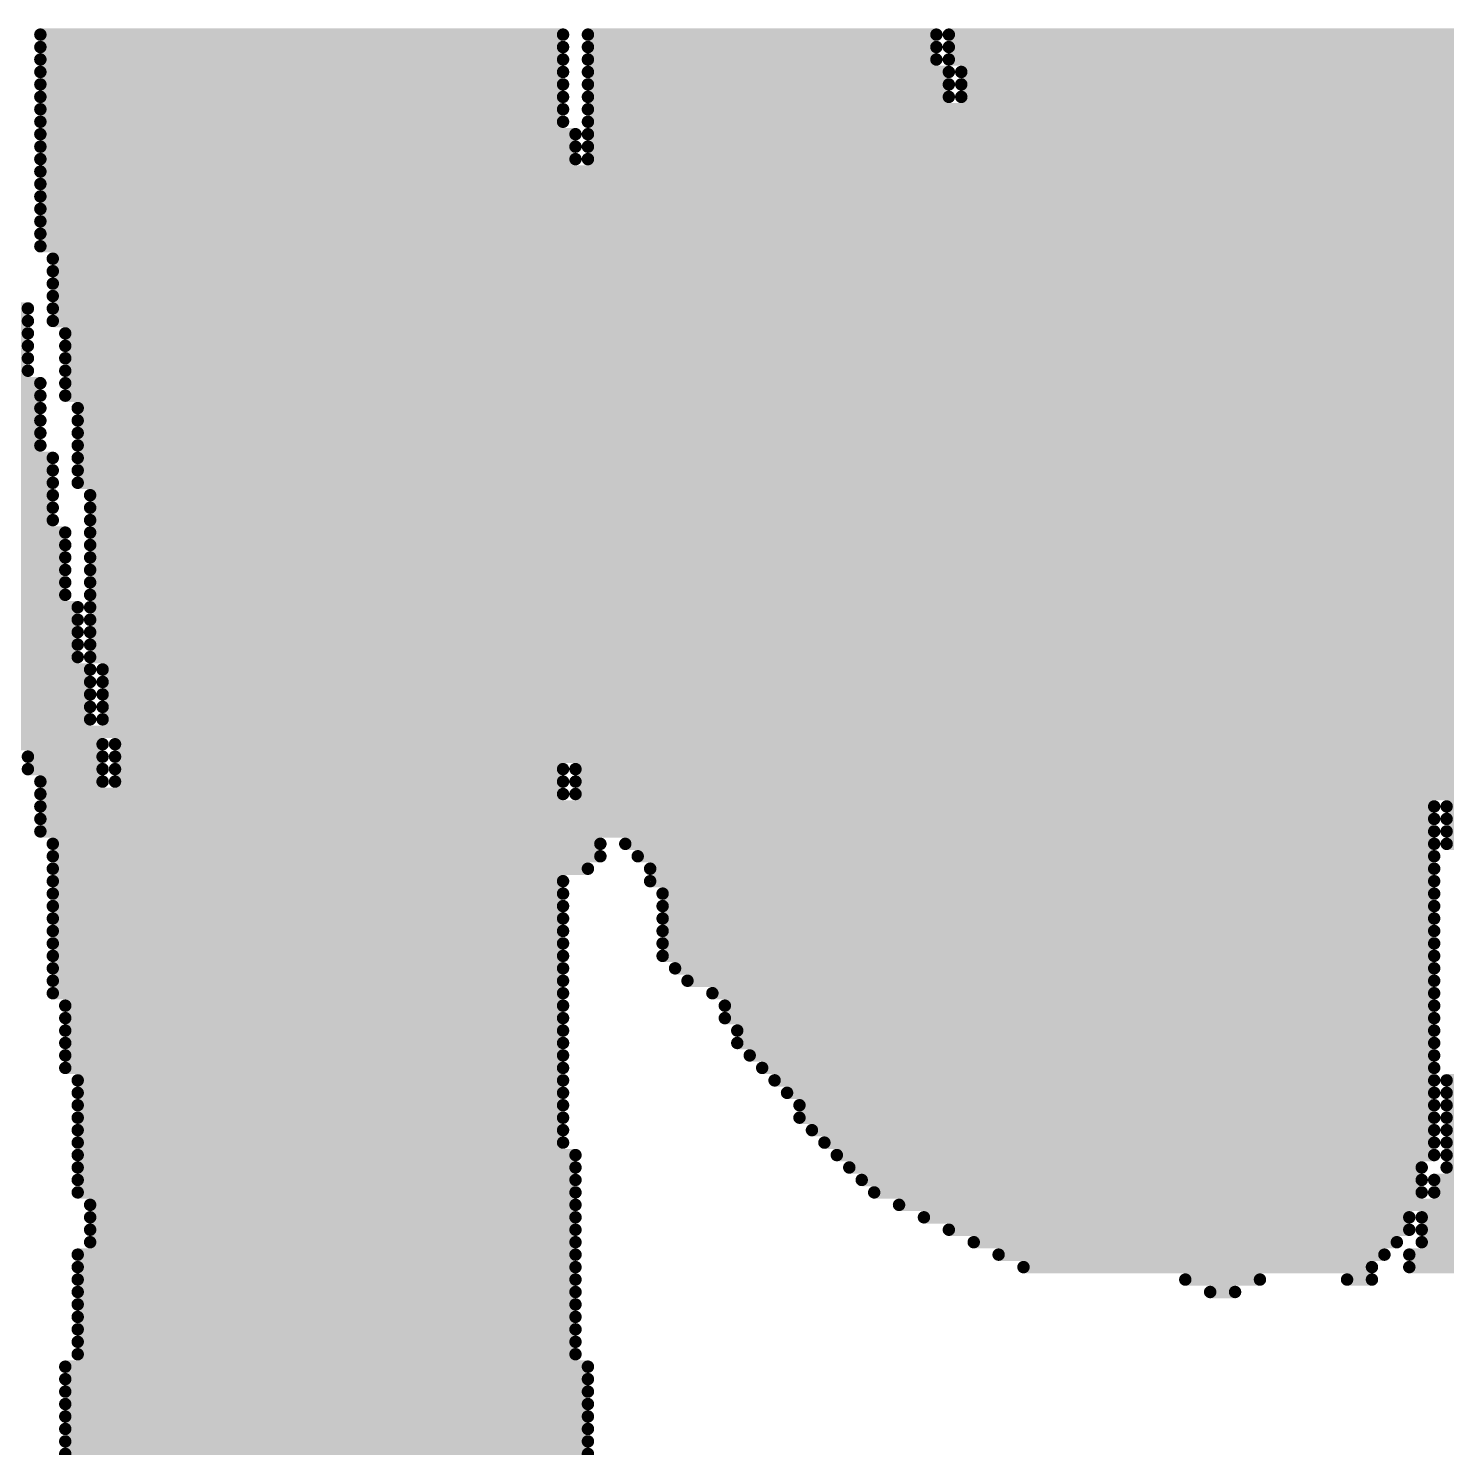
# Model space of a CAD drawing. Header units: millimetres. Extents: x -6 to 151, y -20 to 98.
# Drawn here: x 33.412 to 36.886, y 27.087 to 30.561 of the extents above; entities that cross this region are included whole.
import ezdxf

# ---------------------------------------------------------------- set-up
doc = ezdxf.new("R2010")
doc.units = ezdxf.units.MM
doc.layers.add('BottomOverlay', color=54, linetype='Continuous')

msp = doc.modelspace()

# ---------------------------------------------------------------- linework, layer by layer
at = {"layer": 'BottomOverlay', "const_width": 0.0305}
for points in [[(33.4416, 30.546), (34.7218, 30.546)], [(34.7828, 30.546), (35.6362, 30.546)], [(35.6667, 30.546), (40.7264, 30.546)], [(33.4416, 30.5156), (34.7218, 30.5156)], [(34.7828, 30.5156), (35.6362, 30.5156)], [(35.6667, 30.5156), (40.6959, 30.5156)], [(33.4416, 30.4851), (34.7218, 30.4851)], [(34.7828, 30.4851), (35.6362, 30.4851)], [(35.6667, 30.4851), (40.6654, 30.4851)], [(33.4416, 30.4546), (34.7218, 30.4546)], [(33.4416, 30.4241), (34.7218, 30.4241)], [(34.7828, 30.4546), (35.6667, 30.4546)], [(34.7828, 30.4241), (35.6667, 30.4241)], [(35.6972, 30.4546), (40.6349, 30.4546)], [(35.6972, 30.4241), (40.6349, 30.4241)], [(33.4416, 30.3936), (34.7218, 30.3936)], [(34.7828, 30.3936), (35.6667, 30.3936)], [(35.6972, 30.3936), (40.6044, 30.3936)], [(33.4416, 30.3632), (34.7218, 30.3632)], [(34.7828, 30.3632), (40.574, 30.3632)], [(33.4416, 30.3327), (34.7218, 30.3327)], [(34.7828, 30.3327), (40.5435, 30.3327)], [(33.4416, 30.3022), (34.7523, 30.3022)], [(34.7828, 30.3022), (40.5435, 30.3022)], [(33.4416, 30.2717), (34.7523, 30.2717)], [(34.7828, 30.2717), (37.8612, 30.2717)], [(33.4416, 30.2412), (34.7523, 30.2412)], [(34.7828, 30.2412), (37.8003, 30.2412)], [(33.4416, 30.2108), (37.7698, 30.2108)], [(33.4416, 30.1803), (37.7698, 30.1803)], [(33.4416, 30.1498), (37.7698, 30.1498)], [(33.4416, 30.1193), (37.7698, 30.1193)], [(33.4416, 30.0888), (37.8003, 30.0888)], [(33.4416, 30.0584), (37.8003, 30.0584)], [(33.4416, 30.0279), (37.8308, 30.0279)], [(33.4721, 29.9974), (37.8612, 29.9974)], [(33.4721, 29.9669), (40.2082, 29.9669)], [(33.4721, 29.9364), (40.2387, 29.9364)], [(33.4721, 29.906), (40.2387, 29.906)], [(30.0584, 29.8755), (33.4112, 29.8755)], [(33.4721, 29.8755), (40.2692, 29.8755)], [(30.0584, 29.845), (33.4112, 29.845)], [(33.4721, 29.845), (40.2692, 29.845)], [(30.0279, 29.8145), (33.4112, 29.8145)], [(33.5026, 29.8145), (40.2996, 29.8145)], [(30.0279, 29.784), (33.4112, 29.784)], [(33.5026, 29.784), (40.3301, 29.784)], [(29.9974, 29.7536), (33.4112, 29.7536)], [(33.5026, 29.7536), (40.3301, 29.7536)], [(29.9669, 29.7231), (33.4112, 29.7231)], [(33.5026, 29.7231), (40.3606, 29.7231)], [(29.9669, 29.6926), (33.4416, 29.6926)], [(30.8813, 29.6621), (33.4416, 29.6621)], [(33.5026, 29.6926), (40.3606, 29.6926)], [(33.5026, 29.6621), (40.3911, 29.6621)], [(30.9423, 29.6316), (33.4416, 29.6316)], [(33.5331, 29.6316), (40.4216, 29.6316)], [(30.9728, 29.6012), (33.4416, 29.6012)], [(33.5331, 29.6012), (40.4216, 29.6012)], [(31.0642, 29.5707), (33.4416, 29.5707)], [(33.5331, 29.5707), (40.452, 29.5707)], [(31.1252, 29.5402), (33.4416, 29.5402)], [(33.5331, 29.5402), (40.4825, 29.5402)], [(31.2471, 29.5097), (33.4721, 29.5097)], [(33.5331, 29.5097), (40.4825, 29.5097)], [(31.308, 29.4792), (33.4721, 29.4792)], [(33.5331, 29.4792), (40.513, 29.4792)], [(31.3995, 29.4488), (33.4721, 29.4488)], [(31.4909, 29.4183), (33.4721, 29.4183)], [(33.5331, 29.4488), (40.513, 29.4488)], [(33.5636, 29.4183), (40.5435, 29.4183)], [(31.6128, 29.3878), (33.4721, 29.3878)], [(33.5636, 29.3878), (40.574, 29.3878)], [(31.7043, 29.3573), (33.4721, 29.3573)], [(33.5636, 29.3573), (40.6044, 29.3573)], [(31.7957, 29.3268), (33.5026, 29.3268)], [(33.5636, 29.3268), (40.6349, 29.3268)], [(31.9176, 29.2964), (33.5026, 29.2964)], [(33.5636, 29.2964), (40.6654, 29.2964)], [(32.0091, 29.2659), (33.5026, 29.2659)], [(33.5636, 29.2659), (40.6959, 29.2659)], [(32.131, 29.2354), (33.5026, 29.2354)], [(33.5636, 29.2354), (40.7264, 29.2354)], [(32.2529, 29.2049), (33.5026, 29.2049)], [(32.3444, 29.1744), (33.5026, 29.1744)], [(33.5636, 29.2049), (40.7568, 29.2049)], [(33.5636, 29.1744), (40.7568, 29.1744)], [(32.5882, 29.144), (33.5331, 29.144)], [(33.5636, 29.144), (40.7873, 29.144)], [(32.6492, 29.1135), (33.5331, 29.1135)], [(33.5636, 29.1135), (40.8178, 29.1135)], [(32.832, 29.083), (33.5331, 29.083)], [(33.5636, 29.083), (40.8483, 29.083)], [(33.0454, 29.0525), (33.5331, 29.0525)], [(33.5636, 29.0525), (40.8483, 29.0525)], [(33.2892, 29.022), (33.5331, 29.022)], [(33.5636, 29.022), (40.8788, 29.022)], [(33.3502, 28.9916), (33.5636, 28.9916)], [(33.594, 28.9916), (40.9092, 28.9916)], [(33.1673, 28.9306), (33.5636, 28.9306)], [(33.1978, 28.9611), (33.5636, 28.9611)], [(33.594, 28.9611), (40.9092, 28.9611)], [(33.594, 28.9306), (40.9397, 28.9306)], [(33.1673, 28.9001), (33.5636, 28.9001)], [(33.594, 28.9001), (40.6349, 28.9001)], [(33.1368, 28.8696), (33.5636, 28.8696)], [(33.594, 28.8696), (40.6044, 28.8696)], [(33.1064, 28.8392), (40.6044, 28.8392)], [(33.1064, 28.8087), (33.594, 28.8087)], [(33.6245, 28.8087), (39.8424, 28.8087)], [(33.4112, 28.7782), (33.594, 28.7782)], [(33.6245, 28.7782), (39.812, 28.7782)], [(33.4112, 28.7477), (33.594, 28.7477)], [(33.6245, 28.7477), (34.7218, 28.7477)], [(34.7523, 28.7477), (39.1719, 28.7477)], [(33.4416, 28.7172), (33.594, 28.7172)], [(33.4416, 28.6868), (34.7218, 28.6868)], [(33.6245, 28.7172), (34.7218, 28.7172)], [(34.7523, 28.7172), (39.1414, 28.7172)], [(34.7523, 28.6868), (39.1414, 28.6868)], [(33.4416, 28.6563), (36.8554, 28.6563)], [(36.8859, 28.6563), (39.1414, 28.6563)], [(33.4416, 28.6258), (36.8554, 28.6258)], [(36.8859, 28.6258), (39.1719, 28.6258)], [(33.4416, 28.5953), (36.8554, 28.5953)], [(36.8859, 28.5953), (39.2024, 28.5953)], [(33.4721, 28.5648), (34.8132, 28.5648)], [(34.8742, 28.5648), (36.8554, 28.5648)], [(36.8859, 28.5648), (39.2328, 28.5648)], [(33.4721, 28.5344), (34.8132, 28.5344)], [(34.9047, 28.5344), (36.8554, 28.5344)], [(33.4721, 28.5039), (34.7828, 28.5039)], [(34.9352, 28.5039), (36.8554, 28.5039)], [(33.4721, 28.4734), (34.7218, 28.4734)], [(33.4721, 28.4429), (34.7218, 28.4429)], [(34.9352, 28.4734), (36.8554, 28.4734)], [(34.9656, 28.4429), (36.8554, 28.4429)], [(33.4721, 28.4124), (34.7218, 28.4124)], [(34.9656, 28.4124), (36.8554, 28.4124)], [(33.4721, 28.382), (34.7218, 28.382)], [(34.9656, 28.382), (36.8554, 28.382)], [(33.4721, 28.3515), (34.7218, 28.3515)], [(34.9656, 28.3515), (36.8554, 28.3515)], [(33.4721, 28.321), (34.7218, 28.321)], [(34.9656, 28.321), (36.8554, 28.321)], [(33.4721, 28.2905), (34.7218, 28.2905)], [(34.9656, 28.2905), (36.8554, 28.2905)], [(33.4721, 28.26), (34.7218, 28.26)], [(34.9961, 28.26), (36.8554, 28.26)], [(33.4721, 28.2296), (34.7218, 28.2296)], [(35.0266, 28.2296), (36.8554, 28.2296)], [(33.4721, 28.1991), (34.7218, 28.1991)], [(33.5026, 28.1686), (34.7218, 28.1686)], [(35.0876, 28.1991), (36.8554, 28.1991)], [(35.118, 28.1686), (36.8554, 28.1686)], [(33.5026, 28.1381), (34.7218, 28.1381)], [(35.118, 28.1381), (36.8554, 28.1381)], [(33.5026, 28.1076), (34.7218, 28.1076)], [(35.1485, 28.1076), (36.8554, 28.1076)], [(33.5026, 28.0772), (34.7218, 28.0772)], [(35.1485, 28.0772), (36.8554, 28.0772)], [(33.5026, 28.0467), (34.7218, 28.0467)], [(35.179, 28.0467), (36.8554, 28.0467)], [(33.5026, 28.0162), (34.7218, 28.0162)], [(35.2095, 28.0162), (36.8554, 28.0162)], [(33.5331, 27.9857), (34.7218, 27.9857)], [(35.24, 27.9857), (36.8554, 27.9857)], [(36.8859, 27.9857), (37.8308, 27.9857)], [(33.5331, 27.9552), (34.7218, 27.9552)], [(33.5331, 27.9248), (34.7218, 27.9248)], [(35.2704, 27.9552), (36.8554, 27.9552)], [(35.3009, 27.9248), (36.8554, 27.9248)], [(36.8859, 27.9552), (37.8612, 27.9552)], [(36.8859, 27.9248), (37.9222, 27.9248)], [(33.5331, 27.8943), (34.7218, 27.8943)], [(35.3009, 27.8943), (36.8554, 27.8943)], [(36.8859, 27.8943), (37.9832, 27.8943)], [(33.5331, 27.8638), (34.7218, 27.8638)], [(35.3314, 27.8638), (36.8554, 27.8638)], [(36.8859, 27.8638), (38.0441, 27.8638)], [(33.5331, 27.8333), (34.7218, 27.8333)], [(35.3619, 27.8333), (36.8554, 27.8333)], [(36.8859, 27.8333), (39.6596, 27.8333)], [(33.5331, 27.8028), (34.7523, 27.8028)], [(35.3924, 27.8028), (36.8554, 27.8028)], [(36.8859, 27.8028), (39.6596, 27.8028)], [(33.5331, 27.7724), (34.7523, 27.7724)], [(35.4228, 27.7724), (36.8249, 27.7724)], [(36.8859, 27.7724), (39.6291, 27.7724)], [(33.5331, 27.7419), (34.7523, 27.7419)], [(35.4533, 27.7419), (36.8249, 27.7419)], [(36.8554, 27.7419), (41.275, 27.7419)], [(33.5331, 27.7114), (34.7523, 27.7114)], [(33.5636, 27.6809), (34.7523, 27.6809)], [(35.4838, 27.7114), (36.8249, 27.7114)], [(35.5448, 27.6809), (41.214, 27.6809)], [(36.8554, 27.7114), (40.2692, 27.7114)], [(33.5636, 27.6504), (34.7523, 27.6504)], [(35.6057, 27.6504), (36.7944, 27.6504)], [(36.8249, 27.6504), (39.9339, 27.6504)], [(33.5636, 27.62), (34.7523, 27.62)], [(35.6667, 27.62), (36.7944, 27.62)], [(36.8249, 27.62), (39.8729, 27.62)], [(33.5636, 27.5895), (34.7523, 27.5895)], [(35.7276, 27.5895), (36.764, 27.5895)], [(36.8249, 27.5895), (38.3489, 27.5895)], [(33.5331, 27.559), (34.7523, 27.559)], [(35.7886, 27.559), (36.7335, 27.559)], [(36.7944, 27.559), (38.3184, 27.559)], [(33.5331, 27.5285), (34.7523, 27.5285)], [(35.8496, 27.5285), (36.703, 27.5285)], [(36.7944, 27.5285), (38.3184, 27.5285)], [(33.5331, 27.498), (34.7523, 27.498)], [(36.2458, 27.498), (36.4287, 27.498)], [(36.642, 27.498), (36.703, 27.498)], [(33.5331, 27.4676), (34.7523, 27.4676)], [(33.5331, 27.4371), (34.7523, 27.4371)], [(36.3068, 27.4676), (36.3677, 27.4676)], [(33.5331, 27.4066), (34.7523, 27.4066)], [(33.5331, 27.3761), (34.7523, 27.3761)], [(33.5331, 27.3456), (34.7523, 27.3456)], [(33.5331, 27.3152), (34.7523, 27.3152)], [(33.5026, 27.2847), (34.7828, 27.2847)], [(33.5026, 27.2542), (34.7828, 27.2542)], [(33.5026, 27.2237), (34.7828, 27.2237)], [(33.5026, 27.1932), (34.7828, 27.1932)], [(33.5026, 27.1628), (34.7828, 27.1628)], [(33.5026, 27.1323), (34.7828, 27.1323)], [(33.5026, 27.1018), (34.7828, 27.1018)], [(33.5026, 27.0713), (34.7828, 27.0713)]]:
    msp.add_lwpolyline(points, dxfattribs=at)
at = {"layer": 'BottomOverlay', "const_width": 0.0152}
for points in [[(33.434, 30.546, 1), (33.4493, 30.546, 1)], [(34.7142, 30.546, 1), (34.7294, 30.546, 1)], [(34.7751, 30.546, 1), (34.7904, 30.546, 1)], [(35.6286, 30.546, 1), (35.6438, 30.546, 1)], [(35.6591, 30.546, 1), (35.6743, 30.546, 1)], [(33.434, 30.5156, 1), (33.4493, 30.5156, 1)], [(34.7142, 30.5156, 1), (34.7294, 30.5156, 1)], [(34.7751, 30.5156, 1), (34.7904, 30.5156, 1)], [(35.6286, 30.5156, 1), (35.6438, 30.5156, 1)], [(35.6591, 30.5156, 1), (35.6743, 30.5156, 1)], [(33.434, 30.4851, 1), (33.4493, 30.4851, 1)], [(34.7142, 30.4851, 1), (34.7294, 30.4851, 1)], [(34.7751, 30.4851, 1), (34.7904, 30.4851, 1)], [(35.6286, 30.4851, 1), (35.6438, 30.4851, 1)], [(35.6591, 30.4851, 1), (35.6743, 30.4851, 1)], [(33.434, 30.4546, 1), (33.4493, 30.4546, 1)], [(33.434, 30.4241, 1), (33.4493, 30.4241, 1)], [(34.7142, 30.4546, 1), (34.7294, 30.4546, 1)], [(34.7142, 30.4241, 1), (34.7294, 30.4241, 1)], [(34.7751, 30.4546, 1), (34.7904, 30.4546, 1)], [(34.7751, 30.4241, 1), (34.7904, 30.4241, 1)], [(35.6591, 30.4546, 1), (35.6743, 30.4546, 1)], [(35.6591, 30.4241, 1), (35.6743, 30.4241, 1)], [(35.6895, 30.4546, 1), (35.7048, 30.4546, 1)], [(35.6895, 30.4241, 1), (35.7048, 30.4241, 1)], [(33.434, 30.3936, 1), (33.4493, 30.3936, 1)], [(34.7142, 30.3936, 1), (34.7294, 30.3936, 1)], [(34.7751, 30.3936, 1), (34.7904, 30.3936, 1)], [(35.6591, 30.3936, 1), (35.6743, 30.3936, 1)], [(35.6895, 30.3936, 1), (35.7048, 30.3936, 1)], [(33.434, 30.3632, 1), (33.4493, 30.3632, 1)], [(34.7142, 30.3632, 1), (34.7294, 30.3632, 1)], [(34.7751, 30.3632, 1), (34.7904, 30.3632, 1)], [(33.434, 30.3327, 1), (33.4493, 30.3327, 1)], [(34.7142, 30.3327, 1), (34.7294, 30.3327, 1)], [(34.7751, 30.3327, 1), (34.7904, 30.3327, 1)], [(33.434, 30.3022, 1), (33.4493, 30.3022, 1)], [(34.7447, 30.3022, 1), (34.7599, 30.3022, 1)], [(34.7751, 30.3022, 1), (34.7904, 30.3022, 1)], [(33.434, 30.2717, 1), (33.4493, 30.2717, 1)], [(34.7447, 30.2717, 1), (34.7599, 30.2717, 1)], [(34.7751, 30.2717, 1), (34.7904, 30.2717, 1)], [(33.434, 30.2412, 1), (33.4493, 30.2412, 1)], [(34.7447, 30.2412, 1), (34.7599, 30.2412, 1)], [(34.7751, 30.2412, 1), (34.7904, 30.2412, 1)], [(33.434, 30.2108, 1), (33.4493, 30.2108, 1)], [(33.434, 30.1803, 1), (33.4493, 30.1803, 1)], [(33.434, 30.1498, 1), (33.4493, 30.1498, 1)], [(33.434, 30.1193, 1), (33.4493, 30.1193, 1)], [(33.434, 30.0888, 1), (33.4493, 30.0888, 1)], [(33.434, 30.0584, 1), (33.4493, 30.0584, 1)], [(33.434, 30.0279, 1), (33.4493, 30.0279, 1)], [(33.4645, 29.9974, 1), (33.4797, 29.9974, 1)], [(33.4645, 29.9669, 1), (33.4797, 29.9669, 1)], [(33.4645, 29.9364, 1), (33.4797, 29.9364, 1)], [(33.4645, 29.906, 1), (33.4797, 29.906, 1)], [(33.4035, 29.8755, 1), (33.4188, 29.8755, 1)], [(33.4645, 29.8755, 1), (33.4797, 29.8755, 1)], [(33.4035, 29.845, 1), (33.4188, 29.845, 1)], [(33.4645, 29.845, 1), (33.4797, 29.845, 1)], [(33.4035, 29.8145, 1), (33.4188, 29.8145, 1)], [(33.495, 29.8145, 1), (33.5102, 29.8145, 1)], [(33.4035, 29.784, 1), (33.4188, 29.784, 1)], [(33.495, 29.784, 1), (33.5102, 29.784, 1)], [(33.4035, 29.7536, 1), (33.4188, 29.7536, 1)], [(33.495, 29.7536, 1), (33.5102, 29.7536, 1)], [(33.4035, 29.7231, 1), (33.4188, 29.7231, 1)], [(33.495, 29.7231, 1), (33.5102, 29.7231, 1)], [(33.434, 29.6926, 1), (33.4493, 29.6926, 1)], [(33.434, 29.6621, 1), (33.4493, 29.6621, 1)], [(33.495, 29.6926, 1), (33.5102, 29.6926, 1)], [(33.495, 29.6621, 1), (33.5102, 29.6621, 1)], [(33.434, 29.6316, 1), (33.4493, 29.6316, 1)], [(33.5255, 29.6316, 1), (33.5407, 29.6316, 1)], [(33.434, 29.6012, 1), (33.4493, 29.6012, 1)], [(33.5255, 29.6012, 1), (33.5407, 29.6012, 1)], [(33.434, 29.5707, 1), (33.4493, 29.5707, 1)], [(33.5255, 29.5707, 1), (33.5407, 29.5707, 1)], [(33.434, 29.5402, 1), (33.4493, 29.5402, 1)], [(33.5255, 29.5402, 1), (33.5407, 29.5402, 1)], [(33.4645, 29.5097, 1), (33.4797, 29.5097, 1)], [(33.5255, 29.5097, 1), (33.5407, 29.5097, 1)], [(33.4645, 29.4792, 1), (33.4797, 29.4792, 1)], [(33.5255, 29.4792, 1), (33.5407, 29.4792, 1)], [(33.4645, 29.4488, 1), (33.4797, 29.4488, 1)], [(33.4645, 29.4183, 1), (33.4797, 29.4183, 1)], [(33.5255, 29.4488, 1), (33.5407, 29.4488, 1)], [(33.5559, 29.4183, 1), (33.5712, 29.4183, 1)], [(33.4645, 29.3878, 1), (33.4797, 29.3878, 1)], [(33.5559, 29.3878, 1), (33.5712, 29.3878, 1)], [(33.4645, 29.3573, 1), (33.4797, 29.3573, 1)], [(33.5559, 29.3573, 1), (33.5712, 29.3573, 1)], [(33.495, 29.3268, 1), (33.5102, 29.3268, 1)], [(33.5559, 29.3268, 1), (33.5712, 29.3268, 1)], [(33.495, 29.2964, 1), (33.5102, 29.2964, 1)], [(33.5559, 29.2964, 1), (33.5712, 29.2964, 1)], [(33.495, 29.2659, 1), (33.5102, 29.2659, 1)], [(33.5559, 29.2659, 1), (33.5712, 29.2659, 1)], [(33.495, 29.2354, 1), (33.5102, 29.2354, 1)], [(33.5559, 29.2354, 1), (33.5712, 29.2354, 1)], [(33.495, 29.2049, 1), (33.5102, 29.2049, 1)], [(33.495, 29.1744, 1), (33.5102, 29.1744, 1)], [(33.5559, 29.2049, 1), (33.5712, 29.2049, 1)], [(33.5559, 29.1744, 1), (33.5712, 29.1744, 1)], [(33.5255, 29.144, 1), (33.5407, 29.144, 1)], [(33.5559, 29.144, 1), (33.5712, 29.144, 1)], [(33.5255, 29.1135, 1), (33.5407, 29.1135, 1)], [(33.5559, 29.1135, 1), (33.5712, 29.1135, 1)], [(33.5255, 29.083, 1), (33.5407, 29.083, 1)], [(33.5559, 29.083, 1), (33.5712, 29.083, 1)], [(33.5255, 29.0525, 1), (33.5407, 29.0525, 1)], [(33.5559, 29.0525, 1), (33.5712, 29.0525, 1)], [(33.5255, 29.022, 1), (33.5407, 29.022, 1)], [(33.5559, 29.022, 1), (33.5712, 29.022, 1)], [(33.5559, 28.9916, 1), (33.5712, 28.9916, 1)], [(33.5864, 28.9916, 1), (33.6017, 28.9916, 1)], [(33.5559, 28.9611, 1), (33.5712, 28.9611, 1)], [(33.5559, 28.9306, 1), (33.5712, 28.9306, 1)], [(33.5864, 28.9611, 1), (33.6017, 28.9611, 1)], [(33.5864, 28.9306, 1), (33.6017, 28.9306, 1)], [(33.5559, 28.9001, 1), (33.5712, 28.9001, 1)], [(33.5864, 28.9001, 1), (33.6017, 28.9001, 1)], [(33.5559, 28.8696, 1), (33.5712, 28.8696, 1)], [(33.5864, 28.8696, 1), (33.6017, 28.8696, 1)], [(33.5864, 28.8087, 1), (33.6017, 28.8087, 1)], [(33.6169, 28.8087, 1), (33.6321, 28.8087, 1)], [(33.4035, 28.7782, 1), (33.4188, 28.7782, 1)], [(33.5864, 28.7782, 1), (33.6017, 28.7782, 1)], [(33.6169, 28.7782, 1), (33.6321, 28.7782, 1)], [(33.4035, 28.7477, 1), (33.4188, 28.7477, 1)], [(33.5864, 28.7477, 1), (33.6017, 28.7477, 1)], [(33.6169, 28.7477, 1), (33.6321, 28.7477, 1)], [(34.7142, 28.7477, 1), (34.7294, 28.7477, 1)], [(34.7447, 28.7477, 1), (34.7599, 28.7477, 1)], [(33.434, 28.7172, 1), (33.4493, 28.7172, 1)], [(33.434, 28.6868, 1), (33.4493, 28.6868, 1)], [(33.5864, 28.7172, 1), (33.6017, 28.7172, 1)], [(33.6169, 28.7172, 1), (33.6321, 28.7172, 1)], [(34.7142, 28.7172, 1), (34.7294, 28.7172, 1)], [(34.7142, 28.6868, 1), (34.7294, 28.6868, 1)], [(34.7447, 28.7172, 1), (34.7599, 28.7172, 1)], [(34.7447, 28.6868, 1), (34.7599, 28.6868, 1)], [(33.434, 28.6563, 1), (33.4493, 28.6563, 1)], [(36.8478, 28.6563, 1), (36.863, 28.6563, 1)], [(36.8783, 28.6563, 1), (36.8935, 28.6563, 1)], [(33.434, 28.6258, 1), (33.4493, 28.6258, 1)], [(36.8478, 28.6258, 1), (36.863, 28.6258, 1)], [(36.8783, 28.6258, 1), (36.8935, 28.6258, 1)], [(33.434, 28.5953, 1), (33.4493, 28.5953, 1)], [(36.8478, 28.5953, 1), (36.863, 28.5953, 1)], [(36.8783, 28.5953, 1), (36.8935, 28.5953, 1)], [(33.4645, 28.5648, 1), (33.4797, 28.5648, 1)], [(34.8056, 28.5648, 1), (34.8209, 28.5648, 1)], [(34.8666, 28.5648, 1), (34.8818, 28.5648, 1)], [(36.8478, 28.5648, 1), (36.863, 28.5648, 1)], [(36.8783, 28.5648, 1), (36.8935, 28.5648, 1)], [(33.4645, 28.5344, 1), (33.4797, 28.5344, 1)], [(34.8056, 28.5344, 1), (34.8209, 28.5344, 1)], [(34.8971, 28.5344, 1), (34.9123, 28.5344, 1)], [(36.8478, 28.5344, 1), (36.863, 28.5344, 1)], [(33.4645, 28.5039, 1), (33.4797, 28.5039, 1)], [(34.7751, 28.5039, 1), (34.7904, 28.5039, 1)], [(34.9275, 28.5039, 1), (34.9428, 28.5039, 1)], [(36.8478, 28.5039, 1), (36.863, 28.5039, 1)], [(33.4645, 28.4734, 1), (33.4797, 28.4734, 1)], [(33.4645, 28.4429, 1), (33.4797, 28.4429, 1)], [(34.7142, 28.4734, 1), (34.7294, 28.4734, 1)], [(34.7142, 28.4429, 1), (34.7294, 28.4429, 1)], [(34.9275, 28.4734, 1), (34.9428, 28.4734, 1)], [(34.958, 28.4429, 1), (34.9733, 28.4429, 1)], [(36.8478, 28.4734, 1), (36.863, 28.4734, 1)], [(36.8478, 28.4429, 1), (36.863, 28.4429, 1)], [(33.4645, 28.4124, 1), (33.4797, 28.4124, 1)], [(34.7142, 28.4124, 1), (34.7294, 28.4124, 1)], [(34.958, 28.4124, 1), (34.9733, 28.4124, 1)], [(36.8478, 28.4124, 1), (36.863, 28.4124, 1)], [(33.4645, 28.382, 1), (33.4797, 28.382, 1)], [(34.7142, 28.382, 1), (34.7294, 28.382, 1)], [(34.958, 28.382, 1), (34.9733, 28.382, 1)], [(36.8478, 28.382, 1), (36.863, 28.382, 1)], [(33.4645, 28.3515, 1), (33.4797, 28.3515, 1)], [(34.7142, 28.3515, 1), (34.7294, 28.3515, 1)], [(34.958, 28.3515, 1), (34.9733, 28.3515, 1)], [(36.8478, 28.3515, 1), (36.863, 28.3515, 1)], [(33.4645, 28.321, 1), (33.4797, 28.321, 1)], [(34.7142, 28.321, 1), (34.7294, 28.321, 1)], [(34.958, 28.321, 1), (34.9733, 28.321, 1)], [(36.8478, 28.321, 1), (36.863, 28.321, 1)], [(33.4645, 28.2905, 1), (33.4797, 28.2905, 1)], [(34.7142, 28.2905, 1), (34.7294, 28.2905, 1)], [(34.958, 28.2905, 1), (34.9733, 28.2905, 1)], [(36.8478, 28.2905, 1), (36.863, 28.2905, 1)], [(33.4645, 28.26, 1), (33.4797, 28.26, 1)], [(34.7142, 28.26, 1), (34.7294, 28.26, 1)], [(34.9885, 28.26, 1), (35.0037, 28.26, 1)], [(36.8478, 28.26, 1), (36.863, 28.26, 1)], [(33.4645, 28.2296, 1), (33.4797, 28.2296, 1)], [(34.7142, 28.2296, 1), (34.7294, 28.2296, 1)], [(35.019, 28.2296, 1), (35.0342, 28.2296, 1)], [(36.8478, 28.2296, 1), (36.863, 28.2296, 1)], [(33.4645, 28.1991, 1), (33.4797, 28.1991, 1)], [(33.495, 28.1686, 1), (33.5102, 28.1686, 1)], [(34.7142, 28.1991, 1), (34.7294, 28.1991, 1)], [(34.7142, 28.1686, 1), (34.7294, 28.1686, 1)], [(35.0799, 28.1991, 1), (35.0952, 28.1991, 1)], [(35.1104, 28.1686, 1), (35.1257, 28.1686, 1)], [(36.8478, 28.1991, 1), (36.863, 28.1991, 1)], [(36.8478, 28.1686, 1), (36.863, 28.1686, 1)], [(33.495, 28.1381, 1), (33.5102, 28.1381, 1)], [(34.7142, 28.1381, 1), (34.7294, 28.1381, 1)], [(35.1104, 28.1381, 1), (35.1257, 28.1381, 1)], [(36.8478, 28.1381, 1), (36.863, 28.1381, 1)], [(33.495, 28.1076, 1), (33.5102, 28.1076, 1)], [(34.7142, 28.1076, 1), (34.7294, 28.1076, 1)], [(35.1409, 28.1076, 1), (35.1561, 28.1076, 1)], [(36.8478, 28.1076, 1), (36.863, 28.1076, 1)], [(33.495, 28.0772, 1), (33.5102, 28.0772, 1)], [(34.7142, 28.0772, 1), (34.7294, 28.0772, 1)], [(35.1409, 28.0772, 1), (35.1561, 28.0772, 1)], [(36.8478, 28.0772, 1), (36.863, 28.0772, 1)], [(33.495, 28.0467, 1), (33.5102, 28.0467, 1)], [(34.7142, 28.0467, 1), (34.7294, 28.0467, 1)], [(35.1714, 28.0467, 1), (35.1866, 28.0467, 1)], [(36.8478, 28.0467, 1), (36.863, 28.0467, 1)], [(33.495, 28.0162, 1), (33.5102, 28.0162, 1)], [(34.7142, 28.0162, 1), (34.7294, 28.0162, 1)], [(35.2019, 28.0162, 1), (35.2171, 28.0162, 1)], [(36.8478, 28.0162, 1), (36.863, 28.0162, 1)], [(33.5255, 27.9857, 1), (33.5407, 27.9857, 1)], [(34.7142, 27.9857, 1), (34.7294, 27.9857, 1)], [(35.2323, 27.9857, 1), (35.2476, 27.9857, 1)], [(36.8478, 27.9857, 1), (36.863, 27.9857, 1)], [(36.8783, 27.9857, 1), (36.8935, 27.9857, 1)], [(33.5255, 27.9552, 1), (33.5407, 27.9552, 1)], [(33.5255, 27.9248, 1), (33.5407, 27.9248, 1)], [(34.7142, 27.9552, 1), (34.7294, 27.9552, 1)], [(34.7142, 27.9248, 1), (34.7294, 27.9248, 1)], [(35.2628, 27.9552, 1), (35.2781, 27.9552, 1)], [(35.2933, 27.9248, 1), (35.3085, 27.9248, 1)], [(36.8478, 27.9552, 1), (36.863, 27.9552, 1)], [(36.8478, 27.9248, 1), (36.863, 27.9248, 1)], [(36.8783, 27.9552, 1), (36.8935, 27.9552, 1)], [(36.8783, 27.9248, 1), (36.8935, 27.9248, 1)], [(33.5255, 27.8943, 1), (33.5407, 27.8943, 1)], [(34.7142, 27.8943, 1), (34.7294, 27.8943, 1)], [(35.2933, 27.8943, 1), (35.3085, 27.8943, 1)], [(36.8478, 27.8943, 1), (36.863, 27.8943, 1)], [(36.8783, 27.8943, 1), (36.8935, 27.8943, 1)], [(33.5255, 27.8638, 1), (33.5407, 27.8638, 1)], [(34.7142, 27.8638, 1), (34.7294, 27.8638, 1)], [(35.3238, 27.8638, 1), (35.339, 27.8638, 1)], [(36.8478, 27.8638, 1), (36.863, 27.8638, 1)], [(36.8783, 27.8638, 1), (36.8935, 27.8638, 1)], [(33.5255, 27.8333, 1), (33.5407, 27.8333, 1)], [(34.7142, 27.8333, 1), (34.7294, 27.8333, 1)], [(35.3543, 27.8333, 1), (35.3695, 27.8333, 1)], [(36.8478, 27.8333, 1), (36.863, 27.8333, 1)], [(36.8783, 27.8333, 1), (36.8935, 27.8333, 1)], [(33.5255, 27.8028, 1), (33.5407, 27.8028, 1)], [(34.7447, 27.8028, 1), (34.7599, 27.8028, 1)], [(35.3847, 27.8028, 1), (35.4, 27.8028, 1)], [(36.8478, 27.8028, 1), (36.863, 27.8028, 1)], [(36.8783, 27.8028, 1), (36.8935, 27.8028, 1)], [(33.5255, 27.7724, 1), (33.5407, 27.7724, 1)], [(34.7447, 27.7724, 1), (34.7599, 27.7724, 1)], [(35.4152, 27.7724, 1), (35.4305, 27.7724, 1)], [(36.8173, 27.7724, 1), (36.8325, 27.7724, 1)], [(36.8783, 27.7724, 1), (36.8935, 27.7724, 1)], [(33.5255, 27.7419, 1), (33.5407, 27.7419, 1)], [(34.7447, 27.7419, 1), (34.7599, 27.7419, 1)], [(35.4457, 27.7419, 1), (35.4609, 27.7419, 1)], [(36.8173, 27.7419, 1), (36.8325, 27.7419, 1)], [(36.8478, 27.7419, 1), (36.863, 27.7419, 1)], [(33.5255, 27.7114, 1), (33.5407, 27.7114, 1)], [(33.5559, 27.6809, 1), (33.5712, 27.6809, 1)], [(34.7447, 27.7114, 1), (34.7599, 27.7114, 1)], [(34.7447, 27.6809, 1), (34.7599, 27.6809, 1)], [(35.4762, 27.7114, 1), (35.4914, 27.7114, 1)], [(35.5371, 27.6809, 1), (35.5524, 27.6809, 1)], [(36.8173, 27.7114, 1), (36.8325, 27.7114, 1)], [(36.8478, 27.7114, 1), (36.863, 27.7114, 1)], [(33.5559, 27.6504, 1), (33.5712, 27.6504, 1)], [(34.7447, 27.6504, 1), (34.7599, 27.6504, 1)], [(35.5981, 27.6504, 1), (35.6133, 27.6504, 1)], [(36.7868, 27.6504, 1), (36.8021, 27.6504, 1)], [(36.8173, 27.6504, 1), (36.8325, 27.6504, 1)], [(33.5559, 27.62, 1), (33.5712, 27.62, 1)], [(34.7447, 27.62, 1), (34.7599, 27.62, 1)], [(35.6591, 27.62, 1), (35.6743, 27.62, 1)], [(36.7868, 27.62, 1), (36.8021, 27.62, 1)], [(36.8173, 27.62, 1), (36.8325, 27.62, 1)], [(33.5559, 27.5895, 1), (33.5712, 27.5895, 1)], [(34.7447, 27.5895, 1), (34.7599, 27.5895, 1)], [(35.72, 27.5895, 1), (35.7353, 27.5895, 1)], [(36.7563, 27.5895, 1), (36.7716, 27.5895, 1)], [(36.8173, 27.5895, 1), (36.8325, 27.5895, 1)], [(33.5255, 27.559, 1), (33.5407, 27.559, 1)], [(34.7447, 27.559, 1), (34.7599, 27.559, 1)], [(35.781, 27.559, 1), (35.7962, 27.559, 1)], [(36.7259, 27.559, 1), (36.7411, 27.559, 1)], [(36.7868, 27.559, 1), (36.8021, 27.559, 1)], [(33.5255, 27.5285, 1), (33.5407, 27.5285, 1)], [(34.7447, 27.5285, 1), (34.7599, 27.5285, 1)], [(35.8419, 27.5285, 1), (35.8572, 27.5285, 1)], [(36.6954, 27.5285, 1), (36.7106, 27.5285, 1)], [(36.7868, 27.5285, 1), (36.8021, 27.5285, 1)], [(33.5255, 27.498, 1), (33.5407, 27.498, 1)], [(34.7447, 27.498, 1), (34.7599, 27.498, 1)], [(36.2382, 27.498, 1), (36.2534, 27.498, 1)], [(36.4211, 27.498, 1), (36.4363, 27.498, 1)], [(36.6344, 27.498, 1), (36.6497, 27.498, 1)], [(36.6954, 27.498, 1), (36.7106, 27.498, 1)], [(33.5255, 27.4676, 1), (33.5407, 27.4676, 1)], [(33.5255, 27.4371, 1), (33.5407, 27.4371, 1)], [(34.7447, 27.4676, 1), (34.7599, 27.4676, 1)], [(34.7447, 27.4371, 1), (34.7599, 27.4371, 1)], [(36.2991, 27.4676, 1), (36.3144, 27.4676, 1)], [(36.3601, 27.4676, 1), (36.3753, 27.4676, 1)], [(33.5255, 27.4066, 1), (33.5407, 27.4066, 1)], [(34.7447, 27.4066, 1), (34.7599, 27.4066, 1)], [(33.5255, 27.3761, 1), (33.5407, 27.3761, 1)], [(34.7447, 27.3761, 1), (34.7599, 27.3761, 1)], [(33.5255, 27.3456, 1), (33.5407, 27.3456, 1)], [(34.7447, 27.3456, 1), (34.7599, 27.3456, 1)], [(33.5255, 27.3152, 1), (33.5407, 27.3152, 1)], [(34.7447, 27.3152, 1), (34.7599, 27.3152, 1)], [(33.495, 27.2847, 1), (33.5102, 27.2847, 1)], [(34.7751, 27.2847, 1), (34.7904, 27.2847, 1)], [(33.495, 27.2542, 1), (33.5102, 27.2542, 1)], [(34.7751, 27.2542, 1), (34.7904, 27.2542, 1)], [(33.495, 27.2237, 1), (33.5102, 27.2237, 1)], [(33.495, 27.1932, 1), (33.5102, 27.1932, 1)], [(34.7751, 27.2237, 1), (34.7904, 27.2237, 1)], [(34.7751, 27.1932, 1), (34.7904, 27.1932, 1)], [(33.495, 27.1628, 1), (33.5102, 27.1628, 1)], [(34.7751, 27.1628, 1), (34.7904, 27.1628, 1)], [(33.495, 27.1323, 1), (33.5102, 27.1323, 1)], [(34.7751, 27.1323, 1), (34.7904, 27.1323, 1)], [(33.495, 27.1018, 1), (33.5102, 27.1018, 1)], [(34.7751, 27.1018, 1), (34.7904, 27.1018, 1)], [(33.495, 27.0713, 1), (33.5102, 27.0713, 1)], [(34.7751, 27.0713, 1), (34.7904, 27.0713, 1)]]:
    msp.add_lwpolyline(points, format="xyb", close=True, dxfattribs=at)

doc.saveas('drawing.dxf')
